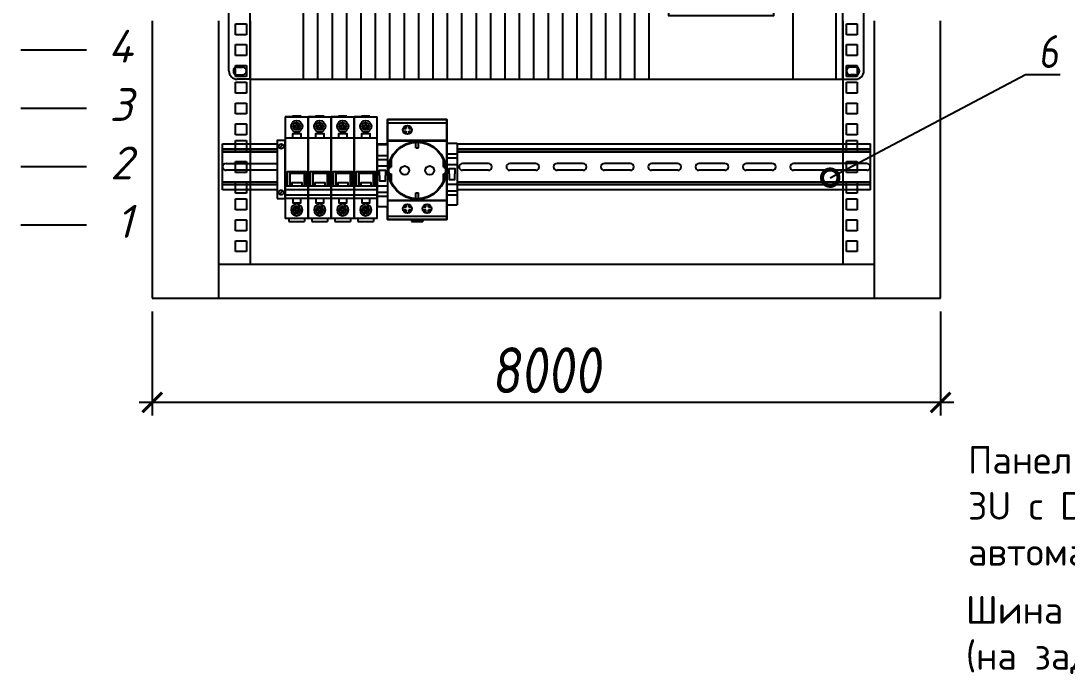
# Model space of a CAD drawing. Header units: millimetres. Extents: x -25459 to 1045457, y -66278 to 462905.
# Drawn here: x 649181 to 657144, y 25621 to 30616 of the extents above; entities that cross this region are included whole.
import ezdxf
from ezdxf import colors
from ezdxf.entities.mleader import LeaderData, LeaderLine
from ezdxf.enums import TextEntityAlignment as Align
from ezdxf.math import Vec2, Vec3

# ---------------------------------------------------------------- set-up
doc = ezdxf.new("R2010")
doc.units = ezdxf.units.MM
doc.layers.add('АП_АСУ_ОсновнаяТонкая', color=7, linetype='Continuous', lineweight=25)
doc.styles.add('BRAZEN-txt', font='isocpeui.ttf')
doc.styles.add('ISOCPEUR', font='isocpeui.ttf', dxfattribs={"height": 250})
doc.styles.add('ISOCUPER', font='isocpeur.ttf', dxfattribs={"width": 0.85, "oblique": 7})
doc.styles.add('KOSTY_STYLE', font='isocpeur.ttf')
doc.dimstyles.new('BRAZEN-Размеры_осевые', dxfattribs={"dimscale": 0, "dimtxt": 350, "dimasz": 150, "dimexe": 100, "dimexo": 100, "dimgap": 70, "dimtad": 1, "dimdec": 0, "dimzin": 0, "dimdsep": 46, "dimtxsty": 'BRAZEN-txt', "dimblk": 'ARCHTICK', "dimcen": 1, "dimdle": 100, "dimadec": 0, "dimazin": 0, "dimtfac": 1, "dimtdec": 0, "dimtofl": 0, "dimtmove": 1, "dimatfit": 3, "dimfxl": 1, "dimtolj": 1, "dimtzin": 0, "dimarcsym": 0})

# ---------------------------------------------------------------- blocks, each defined once
blk = doc.blocks.new('*U77')
at = {"color": 0, "linetype": 'ByBlock', "lineweight": -2}
for p, q in [((0, 211.1), (0, 166.65)), ((50.5, 211.1), (50.5, 166.65)), ((63.35, 200.6), (63.35, 208.9)), ((63.35, 208.9), (71.65, 208.9)), ((71.65, 208.9), (71.65, 200.6)), ((74.5, 211.1), (74.5, 166.65)), ((525.5, 211.1), (525.5, 166.65)), ((528.35, 200.6), (528.35, 208.9)), ((528.35, 208.9), (536.65, 208.9)), ((536.65, 208.9), (536.65, 200.6)), ((549.5, 211.1), (549.5, 166.65)), ((600, 166.65), (600, 211.1)), ((71.65, 200.6), (63.35, 200.6)), ((536.65, 200.6), (528.35, 200.6)), ((63.35, 184.725), (63.35, 193.025)), ((63.35, 193.025), (71.65, 193.025)), ((71.65, 193.025), (71.65, 184.725)), ((528.35, 184.725), (528.35, 193.025)), ((528.35, 193.025), (536.65, 193.025)), ((536.65, 193.025), (536.65, 184.725)), ((-50, 188.875), (-100, 188.875)), ((71.65, 184.725), (63.35, 184.725)), ((536.65, 184.725), (528.35, 184.725)), ((63.35, 168.85), (63.35, 177.15)), ((63.35, 177.15), (71.65, 177.15)), ((71.65, 177.15), (71.65, 168.85)), ((528.35, 168.85), (528.35, 177.15)), ((528.35, 177.15), (536.65, 177.15)), ((536.65, 177.15), (536.65, 168.85)), ((71.65, 168.85), (63.35, 168.85)), ((536.65, 168.85), (528.35, 168.85)), ((0, 166.65), (0, 122.2)), ((50.5, 166.65), (50.5, 122.2)), ((63.35, 156.15), (63.35, 164.45)), ((63.35, 164.45), (71.65, 164.45)), ((71.65, 164.45), (71.65, 156.15)), ((74.5, 166.65), (74.5, 122.2)), ((525.5, 166.65), (525.5, 122.2)), ((528.35, 156.15), (528.35, 164.45)), ((528.35, 164.45), (536.65, 164.45)), ((536.65, 164.45), (536.65, 156.15)), ((549.5, 166.65), (549.5, 122.2)), ((600, 122.2), (600, 166.65)), ((71.65, 156.15), (63.35, 156.15)), ((536.65, 156.15), (528.35, 156.15)), ((-50, 144.425), (-100, 144.425)), ((63.35, 140.275), (63.35, 148.575)), ((63.35, 148.575), (71.65, 148.575)), ((71.65, 148.575), (71.65, 140.275)), ((528.35, 140.275), (528.35, 148.575)), ((528.35, 148.575), (536.65, 148.575)), ((536.65, 148.575), (536.65, 140.275)), ((71.65, 140.275), (63.35, 140.275)), ((536.65, 140.275), (528.35, 140.275)), ((63.35, 124.4), (63.35, 132.7)), ((63.35, 132.7), (71.65, 132.7)), ((71.65, 132.7), (71.65, 124.4)), ((528.35, 124.4), (528.35, 132.7)), ((528.35, 132.7), (536.65, 132.7)), ((536.65, 132.7), (536.65, 124.4)), ((0, 122.2), (0, 77.75)), ((50.5, 122.2), (50.5, 77.75)), ((71.65, 124.4), (63.35, 124.4)), ((63.35, 111.7), (63.35, 120)), ((63.35, 120), (71.65, 120)), ((71.65, 120), (71.65, 111.7)), ((74.5, 122.2), (74.5, 77.75)), ((525.5, 122.2), (525.5, 77.75)), ((536.65, 124.4), (528.35, 124.4)), ((528.35, 111.7), (528.35, 120)), ((528.35, 120), (536.65, 120)), ((536.65, 120), (536.65, 111.7)), ((549.5, 122.2), (549.5, 77.75)), ((600, 77.75), (600, 122.2)), ((71.65, 111.7), (63.35, 111.7)), ((536.65, 111.7), (528.35, 111.7)), ((63.35, 95.825), (63.35, 104.125)), ((63.35, 104.125), (71.65, 104.125)), ((71.65, 104.125), (71.65, 95.825)), ((528.35, 95.825), (528.35, 104.125)), ((528.35, 104.125), (536.65, 104.125)), ((536.65, 104.125), (536.65, 95.825)), ((-50, 99.975), (-100, 99.975)), ((71.65, 95.825), (63.35, 95.825)), ((536.65, 95.825), (528.35, 95.825)), ((63.35, 79.95), (63.35, 88.25)), ((63.35, 88.25), (71.65, 88.25)), ((71.65, 88.25), (71.65, 79.95)), ((528.35, 79.95), (528.35, 88.25)), ((528.35, 88.25), (536.65, 88.25)), ((536.65, 88.25), (536.65, 79.95)), ((71.65, 79.95), (63.35, 79.95)), ((536.65, 79.95), (528.35, 79.95)), ((0, 77.75), (0, 33.3)), ((50.5, 77.75), (50.5, 33.3)), ((63.35, 67.25), (63.35, 75.55)), ((63.35, 75.55), (71.65, 75.55)), ((71.65, 75.55), (71.65, 67.25)), ((74.5, 77.75), (74.5, 33.3)), ((525.5, 77.75), (525.5, 33.3)), ((528.35, 67.25), (528.35, 75.55)), ((528.35, 75.55), (536.65, 75.55)), ((536.65, 75.55), (536.65, 67.25)), ((549.5, 77.75), (549.5, 33.3)), ((600, 33.3), (600, 77.75)), ((71.65, 67.25), (63.35, 67.25)), ((536.65, 67.25), (528.35, 67.25)), ((63.35, 51.375), (63.35, 59.675)), ((63.35, 59.675), (71.65, 59.675)), ((71.65, 59.675), (71.65, 51.375)), ((528.35, 51.375), (528.35, 59.675)), ((528.35, 59.675), (536.65, 59.675)), ((536.65, 59.675), (536.65, 51.375)), ((-50, 55.525), (-100, 55.525)), ((71.65, 51.375), (63.35, 51.375)), ((536.65, 51.375), (528.35, 51.375)), ((63.35, 35.5), (63.35, 43.8)), ((63.35, 43.8), (71.65, 43.8)), ((71.65, 43.8), (71.65, 35.5)), ((528.35, 35.5), (528.35, 43.8)), ((528.35, 43.8), (536.65, 43.8)), ((536.65, 43.8), (536.65, 35.5)), ((0, 33.3), (0, 0)), ((50.5, 33.3), (50.5, 0)), ((71.65, 35.5), (63.35, 35.5)), ((74.5, 33.3), (74.5, 26)), ((525.5, 33.3), (525.5, 26)), ((536.65, 35.5), (528.35, 35.5)), ((549.5, 33.3), (549.5, 0)), ((600, 0), (600, 33.3)), ((50.5, 26), (549.5, 26)), ((0, 0), (600, 0))]:
    blk.add_line(p, q, dxfattribs=at)
blk = doc.blocks.new("19'' маркер юнита")
at = {"color": 0, "linetype": 'ByBlock', "lineweight": -2, "style": 'ISOCPEUR', "oblique": 15, "flags": 8}
blk.add_attdef('#', text='', height=25, dxfattribs=at).set_placement((35, 3), align=Align.MIDDLE_RIGHT)
blk = doc.blocks.new('*U88')
at = {"color": 0, "linetype": 'ByBlock', "lineweight": -2}
for p, q in [((164.69, 22.22), (174.5, 22.22)), ((164.69, 18.87), (168.65, 18.87)), ((174.5, 22.22), (625.5, 22.22)), ((174.5, -111.13), (174.5, 22.22)), ((215.16, -111.13), (215.16, 22.22)), ((226.12, -111.13), (226.12, 22.22)), ((237.08, -111.13), (237.08, 22.22)), ((248.04, -111.13), (248.04, 22.22)), ((258.99, -111.13), (258.99, 22.22)), ((269.95, -111.13), (269.95, 22.22)), ((280.91, -111.13), (280.91, 22.22)), ((291.87, -111.13), (291.87, 22.22)), ((302.83, -111.13), (302.83, 22.22)), ((313.79, -111.13), (313.79, 22.22)), ((324.75, -111.13), (324.75, 22.22)), ((335.71, -111.13), (335.71, 22.22)), ((346.67, -111.13), (346.67, 22.22)), ((357.62, -111.13), (357.62, 22.22)), ((368.58, -111.13), (368.58, 22.22)), ((379.54, -111.13), (379.54, 22.22)), ((390.5, -111.13), (390.5, 22.22)), ((401.46, -111.13), (401.46, 22.22)), ((412.42, -111.13), (412.42, 22.22)), ((423.38, -111.13), (423.38, 22.22)), ((434.34, -111.13), (434.34, 22.22)), ((445.3, -111.13), (445.3, 22.22)), ((456.26, -111.13), (456.26, 22.22)), ((467.21, -111.13), (467.21, 22.22)), ((478.17, -111.13), (478.17, 22.22)), ((587.76, -111.13), (587.76, 22.22)), ((620.64, -111.13), (620.64, 22.22)), ((635.31, 22.22), (625.5, 22.22)), ((625.5, -111.13), (625.5, 22.22)), ((635.31, 18.87), (631.35, 18.87)), ((158.34, -104.78), (158.34, 15.87)), ((164.69, 12.87), (168.65, 12.87)), ((635.31, 12.87), (631.35, 12.87)), ((641.66, -104.78), (641.66, 15.87)), ((164.69, -101.78), (168.65, -101.78)), ((635.31, -101.78), (631.35, -101.78)), ((164.69, -107.78), (168.65, -107.78)), ((174.5, -111.13), (164.69, -111.13)), ((174.5, -111.13), (625.5, -111.13)), ((625.5, -111.13), (635.31, -111.13)), ((635.31, -107.78), (631.35, -107.78))]:
    blk.add_line(p, q, dxfattribs=at)
blk.add_lwpolyline([(493.05, -26), (572.89, -26), (572.89, -62.9), (493.05, -62.9)], close=True, dxfattribs=at)
for centre, radius, start, end in [((164.69, 15.87), 6.35, 90, 180), ((164.69, 15.87), 3, 90, 270), ((168.65, 15.87), 3, 270, 90), ((631.35, 15.87), 3, 90, 270), ((635.31, 15.87), 6.35, 0, 90), ((635.31, 15.87), 3, 270, 90), ((164.69, -104.78), 3, 90, 270), ((168.65, -104.78), 3, 270, 90), ((631.35, -104.78), 3, 90, 270), ((635.31, -104.78), 3, 270, 90), ((164.69, -104.78), 6.35, 180, 270), ((635.31, -104.78), 6.35, 270, 0)]:
    blk.add_arc(centre, radius, start, end, dxfattribs=at)
at = {"color": 0, "lineweight": -2, "style": 'ISOCPEUR', "oblique": 15, "flags": 8}
blk.add_attdef('НАИМЕНОВАНИЕ', text='', height=25, dxfattribs=at).set_placement((750, -44.45), align=Align.MIDDLE_LEFT)
blk = doc.blocks.new('_ARCHTICK')
at = {"color": 0, "linetype": 'ByBlock', "const_width": 0.15}
blk.add_lwpolyline([(-0.5, -0.5), (0.5, 0.5)], dxfattribs=at)
blk = doc.blocks.new('*D81')
at = {"layer": 'Defpoints', "color": 0, "ltscale": 50, "transparency": 16777216}
for p in [(650180.6, 28504.9), (656180.6, 28504.9), (650180.6, 27711.7)]:
    blk.add_point(p, dxfattribs=at)
at = {"layer": 'АП_АСУ_ОсновнаяТонкая', "color": 0, "linetype": 'Continuous', "lineweight": -2, "ltscale": 50, "transparency": 16777216}
for p, q in [((650180.6, 28404.9), (650180.6, 27611.7)), ((656180.6, 28404.9), (656180.6, 27611.7)), ((656280.6, 27711.7), (650080.6, 27711.7))]:
    blk.add_line(p, q, dxfattribs=at)
at = {"layer": 'АП_АСУ_ОсновнаяТонкая', "color": 0, "lineweight": -2, "ltscale": 50, "transparency": 16777216, "xscale": 150, "yscale": 150, "zscale": 150, "rotation": 180}
blk.add_blockref('_ARCHTICK', (650180.6, 27711.7), dxfattribs=at)
at = {"layer": 'АП_АСУ_ОсновнаяТонкая', "color": 0, "lineweight": -2, "ltscale": 50, "transparency": 16777216, "xscale": 150, "yscale": 150, "zscale": 150}
blk.add_blockref('_ARCHTICK', (656180.6, 27711.7), dxfattribs=at)
at = {"layer": 'АП_АСУ_ОсновнаяТонкая', "color": 0, "ltscale": 50, "transparency": 16777216, "insert": (653180.6, 27956.7), "char_height": 350, "attachment_point": 5, "style": 'ISOCUPER'}
blk.add_mtext('\\A1;8000', dxfattribs=at)
blk = doc.blocks.new('A$C485C0897')
for p, q in [((0, 35), (493.2, 35)), ((0, 0), (0, 35)), ((493.2, 0), (493.2, 35)), ((493.2, 31), (0, 31)), ((0, 29.5), (493.2, 29.5)), ((0, 29), (493.2, 29)), ((2.7, 20.1), (58.5, 20.1)), ((94.5, 20.1), (74.7, 20.1)), ((130.5, 20.1), (110.7, 20.1)), ((166.5, 20.1), (146.7, 20.1)), ((202.5, 20.1), (182.7, 20.1)), ((238.5, 20.1), (218.7, 20.1)), ((274.5, 20.1), (254.7, 20.1)), ((310.5, 20.1), (290.7, 20.1)), ((346.5, 20.1), (326.7, 20.1)), ((382.5, 20.1), (362.7, 20.1)), ((418.5, 20.1), (398.7, 20.1)), ((470.7, 20.1), (434.7, 20.1)), ((490.5, 20.1), (470.7, 20.1)), ((58.5, 14.9), (2.7, 14.9)), ((94.5, 14.9), (74.7, 14.9)), ((130.5, 14.9), (110.7, 14.9)), ((166.5, 14.9), (146.7, 14.9)), ((202.5, 14.9), (182.7, 14.9)), ((238.5, 14.9), (218.7, 14.9)), ((274.5, 14.9), (254.7, 14.9)), ((310.5, 14.9), (290.7, 14.9)), ((346.5, 14.9), (326.7, 14.9)), ((382.5, 14.9), (362.7, 14.9)), ((418.5, 14.9), (398.7, 14.9)), ((470.7, 14.9), (434.7, 14.9)), ((490.5, 14.9), (470.7, 14.9)), ((493.2, 6), (0, 6)), ((493.2, 5.5), (0, 5.5)), ((0, 4), (493.2, 4)), ((493.2, 0), (0, 0))]:
    blk.add_line(p, q)
for centre, start, end in [((2.7, 17.5), 90, 270), ((58.5, 17.5), 270, 90), ((58.5, 17.5), 270, 90), ((74.7, 17.5), 90, 270), ((94.5, 17.5), 270, 90), ((110.7, 17.5), 90, 270), ((130.5, 17.5), 270, 90), ((146.7, 17.5), 90, 270), ((166.5, 17.5), 270, 90), ((182.7, 17.5), 90, 270), ((202.5, 17.5), 270, 90), ((218.7, 17.5), 90, 270), ((238.5, 17.5), 270, 90), ((254.7, 17.5), 90, 270), ((274.5, 17.5), 270, 90), ((290.7, 17.5), 90, 270), ((310.5, 17.5), 270, 90), ((326.7, 17.5), 90, 270), ((346.5, 17.5), 270, 90), ((362.7, 17.5), 90, 270), ((382.5, 17.5), 270, 90), ((398.7, 17.5), 90, 270), ((418.5, 17.5), 270, 90), ((434.7, 17.5), 90, 270), ((490.5, 17.5), 270, 90)]:
    blk.add_arc(centre, 2.6, start, end)
blk = doc.blocks.new('клемма Wago')
blk.add_wipeout([(0, 0), (6, 0), (6, 44), (0, 44)])
blk.add_lwpolyline([(0, 0), (6, 0), (6, 44), (0, 44)], close=True)
for points in [[(1.67, 38.25), (4.33, 40.9)], [(1.67, 3.1), (4.33, 5.75)]]:
    blk.add_lwpolyline(points)
for centre in [(3, 39.57), (3, 4.43)]:
    blk.add_circle(centre, 1.87)
blk = doc.blocks.new('A$C7B5D213B')
at = {"color": 7, "lineweight": 25}
blk.add_wipeout([(0, 2.05), (0, 77.5), (45, 77.5), (45, 1.5), (0, 1.5), (0, 1.5)], dxfattribs=at)
for p, q in [((0, 75), (45, 75)), ((14, 70.62), (14, 72.85)), ((16, 70.62), (16, 72.85)), ((11.78, 70.62), (14, 70.62)), ((11.78, 68.62), (14, 68.62)), ((14, 66.4), (14, 68.62)), ((16, 70.62), (18.22, 70.62)), ((16, 66.4), (16, 68.62)), ((16, 68.62), (18.22, 68.62)), ((0, 61.75), (45, 61.75)), ((0, 61.25), (45, 61.25)), ((21.5, 55.89), (21.5, 60.23)), ((21.5, 55.89), (23.5, 55.89)), ((23.5, 55.89), (23.5, 60.23)), ((1.15, 41.27), (2.55, 41.27)), ((2.55, 46.75), (2.55, 41.27)), ((42.45, 41.27), (42.45, 46.75)), ((42.45, 41.27), (43.85, 41.27)), ((1.15, 36.23), (2.55, 36.23)), ((2.55, 36.23), (2.55, 30.75)), ((42.45, 36.23), (43.85, 36.23)), ((42.45, 30.75), (42.45, 36.23)), ((0, 16.21), (45, 16.25)), ((21.5, 17.27), (21.5, 21.61)), ((21.5, 21.61), (23.5, 21.61)), ((23.5, 17.27), (23.5, 21.61)), ((0, 15.71), (45, 15.75)), ((11.78, 10.67), (14, 10.67)), ((11.78, 8.67), (14, 8.67)), ((14, 10.67), (14, 12.9)), ((14, 6.45), (14, 8.67)), ((16, 10.67), (16, 12.9)), ((16, 10.67), (18.22, 10.67)), ((16, 6.45), (16, 8.67)), ((16, 8.67), (18.22, 8.67)), ((26.78, 10.67), (29, 10.67)), ((26.78, 8.67), (29, 8.67)), ((29, 10.67), (29, 12.9)), ((29, 6.45), (29, 8.67)), ((31, 10.67), (31, 12.9)), ((31, 10.67), (33.22, 10.67)), ((31, 6.45), (31, 8.67)), ((31, 8.67), (33.22, 8.67)), ((0, 4), (45, 4)), ((0, 1.5), (45, 1.5)), ((18.22, 1.5), (18.22, 0)), ((26.78, 1.5), (26.78, 0))]:
    blk.add_line(p, q)
for points in [[(45, 1.5), (45, 77.5), (0, 77.5), (0, 1.5)], [(18.22, 0), (26.78, 0)]]:
    blk.add_lwpolyline(points)
at = {"color": 7, "lineweight": 25, "ltscale": 100}
blk.add_lwpolyline([(0, 77.5), (45, 77.5), (45, 1.5), (0, 1.5)], close=True, dxfattribs=at)
for centre, radius in [((15, 69.62), 3.38), ((22.5, 38.75), 22), ((22.5, 38.75), 21.5), ((13, 38.75), 3.38), ((32, 38.75), 3.38), ((15, 9.67), 3.38), ((30, 9.67), 3.38)]:
    blk.add_circle(centre, radius)
blk = doc.blocks.new('Стопор Wago')
blk.add_wipeout([(0, 23.5), (8, 23.5), (8, -23.5), (0, -23.5)])
for p, q in [((0, 23.5), (0, -23.5)), ((0, 23.5), (8, 23.5)), ((8, 23.5), (8, -23.5)), ((0, 15.22), (8, 15.22)), ((0, 12.22), (8, 12.22)), ((0, 7.22), (8, 7.22)), ((0, -7.78), (8, -7.78)), ((0, -12.78), (8, -12.78)), ((0, -15.78), (8, -15.78)), ((0, -23.5), (8, -23.5))]:
    blk.add_line(p, q)
for points in [[(1.75, 0), (1.75, 4.15), (6.25, 4.15), (6.25, 0)], [(1.75, 0), (1.75, -4.15), (6.25, -4.15), (6.25, 0)]]:
    blk.add_lwpolyline(points)
blk = doc.blocks.new('BA47-29_1P')
blk.add_wipeout([(0, 59.3), (17.5, 59.3), (17.5, -18.17), (0, -18.17)])
for p, q in [((5.49, 59.3), (0, 59.3)), ((0, 59.3), (17.5, 59.3)), ((5.49, 59.68), (5.49, 59.3)), ((12.05, 59.68), (12.05, 59.3)), ((6.35, 52.52), (6.19, 52.52)), ((8.24, 51.25), (6.27, 51.25)), ((8.24, 51.25), (8.24, 49.34)), ((8.38, 54.73), (8.38, 54.85)), ((9.16, 49.37), (9.16, 49.29)), ((9.26, 54.69), (9.26, 54.83)), ((11.2, 51.25), (11.31, 51.25)), ((11.25, 52.47), (11.4, 52.47)), ((0.19, 43.25), (0, 43.25)), ((11.96, 43.34), (11.96, 43.25)), ((14.37, 17.6), (14.37, 17.74)), ((1.85, 6.78), (1.85, 6.73)), ((3.69, 6.78), (3.69, 6.73)), ((5.21, 6.87), (5.21, 6.73)), ((12.62, 6.82), (12.62, 6.73)), ((16.03, 6.82), (16.03, 6.73)), ((0.19, -2.78), (0, -2.78)), ((11.96, -2.87), (11.96, -2.78)), ((6.35, -12.05), (6.19, -12.05)), ((8.24, -10.78), (6.27, -10.78)), ((8.24, -8.94), (8.24, -8.86)), ((8.38, -14.21), (8.38, -14.37)), ((9.26, -14.21), (9.26, -14.36)), ((11.2, -10.78), (11.31, -10.78)), ((11.25, -12), (11.4, -12)), ((17.5, -18.17), (0, -18.17)), ((2.84, -18.17), (2.84, -20.32)), ((14.61, -18.17), (14.61, -20.32))]:
    blk.add_line(p, q)
for points in [[(0, 59.3), (0, -18.17)], [(12.05, 59.68), (5.49, 59.68)], [(17.5, -18.17), (17.5, 59.3)], [(2.84, -20.32), (14.61, -20.32)]]:
    blk.add_lwpolyline(points)
for points, knots in [([(8.55, 47.53), (11.06, 47.53), (13.09, 49.56), (13.09, 52.05), (13.09, 52.05), (13.09, 54.54), (11.06, 56.52), (8.55, 56.52), (8.55, 56.52), (6.58, 56.52), (4.55, 54.54), (4.55, 52.05), (4.55, 52.05), (4.55, 49.56), (6.58, 47.53), (8.55, 47.53)], [0, 0, 0, 0, 0.25, 0.25, 0.25, 0.25, 0.5, 0.5, 0.5, 0.5, 0.75, 0.75, 0.75, 0.75, 1, 1, 1, 1]), ([(8.55, 49.23), (10.11, 49.23), (11.43, 50.5), (11.43, 52.05), (11.43, 52.05), (11.43, 53.65), (10.11, 54.92), (8.55, 54.92), (8.55, 54.92), (7.44, 54.92), (6.16, 53.65), (6.16, 52.05), (6.16, 52.05), (6.16, 50.5), (7.44, 49.23), (8.55, 49.23)], [0, 0, 0, 0, 0.25, 0.25, 0.25, 0.25, 0.5, 0.5, 0.5, 0.5, 0.75, 0.75, 0.75, 0.75, 1, 1, 1, 1]), ([(8.38, 54.73), (8.38, 54.73), (8.38, 52.52), (8.38, 52.52), (8.38, 52.52), (8.38, 52.52), (6.35, 52.52), (6.35, 52.52)], [0, 0, 0, 0, 0.5, 0.5, 0.5, 0.5, 1, 1, 1, 1]), ([(9.16, 49.37), (9.16, 49.37), (9.16, 51.25), (9.16, 51.25), (9.16, 51.25), (9.16, 51.25), (11.2, 51.25), (11.2, 51.25)], [0, 0, 0, 0, 0.5, 0.5, 0.5, 0.5, 1, 1, 1, 1]), ([(9.26, 54.69), (9.26, 54.69), (9.26, 52.47), (9.26, 52.47), (9.26, 52.47), (9.26, 52.47), (11.25, 52.47), (11.25, 52.47)], [0, 0, 0, 0, 0.5, 0.5, 0.5, 0.5, 1, 1, 1, 1]), ([(5.78, 43.25), (5.78, 43.25), (5.78, 46.59), (5.78, 46.59), (5.78, 46.59), (5.78, 46.59), (11.96, 46.59), (11.96, 46.59), (11.96, 46.59), (11.96, 46.59), (11.96, 43.34), (11.96, 43.34)], [0, 0, 0, 0, 0.333333, 0.333333, 0.333333, 0.333333, 0.666667, 0.666667, 0.666667, 0.666667, 1, 1, 1, 1]), ([(1.85, 6.78), (1.85, 6.78), (1.85, 17.74), (1.85, 17.74), (1.85, 17.74), (1.85, 17.74), (16.03, 17.74), (16.03, 17.74), (16.03, 17.74), (16.03, 17.74), (16.03, 6.82), (16.03, 6.82)], [0, 0, 0, 0, 0.333333, 0.333333, 0.333333, 0.333333, 0.666667, 0.666667, 0.666667, 0.666667, 1, 1, 1, 1]), ([(5.21, 6.87), (5.21, 6.87), (5.21, 9.22), (5.21, 9.22), (5.21, 9.22), (5.21, 9.22), (12.62, 9.22), (12.62, 9.22), (12.62, 9.22), (12.62, 9.22), (12.62, 6.82), (12.62, 6.82)], [0, 0, 0, 0, 0.333333, 0.333333, 0.333333, 0.333333, 0.666667, 0.666667, 0.666667, 0.666667, 1, 1, 1, 1]), ([(8.55, -7.06), (11.06, -7.06), (13.09, -9.08), (13.09, -11.58), (13.09, -11.58), (13.09, -14.07), (11.06, -16.05), (8.55, -16.05), (8.55, -16.05), (6.58, -16.05), (4.55, -14.07), (4.55, -11.58), (4.55, -11.58), (4.55, -9.08), (6.58, -7.06), (8.55, -7.06)], [0, 0, 0, 0, 0.25, 0.25, 0.25, 0.25, 0.5, 0.5, 0.5, 0.5, 0.75, 0.75, 0.75, 0.75, 1, 1, 1, 1]), ([(5.78, -2.78), (5.78, -2.78), (5.78, -6.12), (5.78, -6.12), (5.78, -6.12), (5.78, -6.12), (11.96, -6.12), (11.96, -6.12), (11.96, -6.12), (11.96, -6.12), (11.96, -2.87), (11.96, -2.87)], [0, 0, 0, 0, 0.333333, 0.333333, 0.333333, 0.333333, 0.666667, 0.666667, 0.666667, 0.666667, 1, 1, 1, 1]), ([(8.55, -8.75), (10.11, -8.75), (11.43, -10.02), (11.43, -11.58), (11.43, -11.58), (11.43, -13.18), (10.11, -14.45), (8.55, -14.45), (8.55, -14.45), (7.44, -14.45), (6.16, -13.18), (6.16, -11.58), (6.16, -11.58), (6.16, -10.02), (7.44, -8.75), (8.55, -8.75)], [0, 0, 0, 0, 0.25, 0.25, 0.25, 0.25, 0.5, 0.5, 0.5, 0.5, 0.75, 0.75, 0.75, 0.75, 1, 1, 1, 1]), ([(8.38, -14.21), (8.38, -14.21), (8.38, -12.05), (8.38, -12.05), (8.38, -12.05), (8.38, -12.05), (6.35, -12.05), (6.35, -12.05)], [0, 0, 0, 0, 0.5, 0.5, 0.5, 0.5, 1, 1, 1, 1]), ([(9.16, -8.85), (9.16, -8.85), (9.16, -10.78), (9.16, -10.78), (9.16, -10.78), (9.16, -10.78), (11.2, -10.78), (11.2, -10.78)], [0, 0, 0, 0, 0.5, 0.5, 0.5, 0.5, 1, 1, 1, 1]), ([(9.26, -14.21), (9.26, -14.21), (9.26, -12), (9.26, -12), (9.26, -12), (9.26, -12), (11.25, -12), (11.25, -12)], [0, 0, 0, 0, 0.5, 0.5, 0.5, 0.5, 1, 1, 1, 1])]:
    blk.add_open_spline(points, degree=3, knots=knots)
for points in [[(5.49, 59.68), (5.49, 59.68), (12.05, 59.68), (12.05, 59.68)], [(8.24, 51.25), (8.24, 51.25), (8.24, 49.42), (8.24, 49.42)], [(0.19, 43.25), (0.19, 43.25), (7.77, 43.25), (17.5, 43.25)], [(3.69, 6.78), (3.69, 7.06), (3.69, 17.74), (3.69, 17.74)], [(3.69, 16.47), (3.69, 16.47), (14.37, 16.47), (14.37, 16.47)], [(14.37, 17.6), (14.37, 17.6), (14.37, 7.51), (14.37, 6.73)], [(0, 6.73), (0, 6.73), (7.67, 6.73), (17.5, 6.73)], [(0, 3.91), (0, 3.91), (7.67, 3.91), (17.5, 3.91)], [(0, 0), (0, 0), (7.67, 0), (17.5, 0)], [(0, -2.68), (0, -2.68), (7.67, -2.68), (17.5, -2.68)], [(0.19, -2.78), (0.19, -2.78), (7.77, -2.78), (17.5, -2.78)], [(8.24, -10.78), (8.24, -10.78), (8.24, -8.94), (8.24, -8.94)]]:
    blk.add_open_spline(points, degree=3)
blk = doc.blocks.new('_DotSmall')
at = {"color": 0, "linetype": 'ByBlock', "const_width": 0.5}
blk.add_lwpolyline([(-0.0625, 0, 1), (0.0625, 0, 1)], format="xyb", close=True, dxfattribs=at)

msp = doc.modelspace()

# ---------------------------------------------------------------- block references
at = {"xscale": 10, "yscale": 10, "zscale": 10}
for name, p in [('*U77', (650180.62, 28504.933)), ('*U88', (649180.62, 31282.683)), ('A$C485C0897', (650714.62, 29329.683))]:
    msp.add_blockref(name, p, dxfattribs=at)
ref = msp.add_blockref("19'' маркер юнита", (649680.62, 30393.683), dxfattribs=dict(xscale=10, yscale=10, zscale=10))
ref.add_attrib('#', '4', dxfattribs={"color": 0, "linetype": 'ByBlock', "lineweight": -2, "height": 250, "style": 'ISOCUPER', "oblique": 15, "flags": 8}).set_placement((650030.62, 30423.683), align=Align.MIDDLE_RIGHT)
ref = msp.add_blockref("19'' маркер юнита", (649680.62, 29949.183), dxfattribs=dict(xscale=10, yscale=10, zscale=10))
ref.add_attrib('#', '3', dxfattribs={"color": 0, "linetype": 'ByBlock', "lineweight": -2, "height": 250, "style": 'ISOCUPER', "oblique": 15, "flags": 8}).set_placement((650030.62, 29979.183), align=Align.MIDDLE_RIGHT)
ref = msp.add_blockref("19'' маркер юнита", (649680.62, 29504.683), dxfattribs=dict(xscale=10, yscale=10, zscale=10))
ref.add_attrib('#', '2', dxfattribs={"color": 0, "linetype": 'ByBlock', "lineweight": -2, "height": 250, "style": 'ISOCUPER', "oblique": 15, "flags": 8}).set_placement((650030.62, 29534.683), align=Align.MIDDLE_RIGHT)
ref = msp.add_blockref("19'' маркер юнита", (649680.62, 29060.183), dxfattribs=dict(xscale=10, yscale=10, zscale=10))
ref.add_attrib('#', '1', dxfattribs={"color": 0, "linetype": 'ByBlock', "lineweight": -2, "height": 250, "style": 'ISOCUPER', "oblique": 15, "flags": 8}).set_placement((650030.62, 29090.183), align=Align.MIDDLE_RIGHT)

# ---------------------------------------------------------------- texts
at = {"char_height": 210, "attachment_point": 4, "style": 'KOSTY_STYLE'}
for s, insert, width in [('\\pxql;Панель электрораспределительная \\P3U с DIN-рейкой, с установленными \\Pавтоматами и розетками', (656389.239, 26895.781), 4777.21436), ('\\pxql;Шина заземления \\P(на задней стенке шкафа)', (656373.145, 25929.028), 3649.50575)]:
    msp.add_mtext(s, dxfattribs=dict(at, insert=insert, width=width))

# ---------------------------------------------------------------- dimensions: what is measured, and where the dimension line sits
at = {"layer": 'АП_АСУ_ОсновнаяТонкая', "ltscale": 50}
dim = msp.add_linear_dim(base=(650180.62, 27711.704), p1=(656180.62, 28504.933), p2=(650180.62, 28504.933), text='8000', dimstyle='BRAZEN-Размеры_осевые', override={"dimscale": 1, "dimtxsty": 'ISOCUPER'}, dxfattribs=at)
dim.commit()
dim.dimension.update_dxf_attribs({"geometry": '*D81', "text_midpoint": (653180.62, 27956.704)})

# ---------------------------------------------------------------- leaders
at = {"color": 0}
ml = msp.add_multileader_mtext('Standard', dxfattribs=at)
ml.set_content('6', style='ISOCUPER')
ml.set_leader_properties()
ml.set_arrow_properties(name='DOTSMALL')
ml.build(insert=Vec2(0, 0))
ml.multileader.update_dxf_attribs({"has_dogleg": 0, "text_left_attachment_type": 6, "text_right_attachment_type": 6, "dogleg_length": 100, "arrow_head_size": 250})
ctx = ml.context
ctx.base_point, ctx.char_height, ctx.arrow_head_size, ctx.landing_gap_size, ctx.plane_origin = Vec3(656827.406, 30207.949), 250, 250, 100, Vec3(650196.172, 29559.719)
ctx.left_attachment, ctx.right_attachment = 6, 6
notes = []
notes.append((ctx, [(1, (1, 1, 0), (656727.406, 30207.949), (1, 0), 100, [(0, [(655340.745, 29422.646)], 0, [])])]))
ctx.mtext.insert, ctx.mtext.width, ctx.mtext.flow_direction = Vec3(656927.406, 30507.949), 176.40714, 5
for ctx, leaders in notes:
    for number, flags, end, landing, length, lines in leaders:
        leader = LeaderData()
        leader.index, (leader.has_last_leader_line, leader.has_dogleg_vector, leader.attachment_direction) = number, flags
        leader.last_leader_point, leader.dogleg_vector, leader.dogleg_length = Vec3(end), Vec3(landing), length
        for number, points, colour, breaks in lines:
            line = LeaderLine()
            line.index, line.vertices, line.color, line.breaks = number, Vec3.list(points), colors.encode_raw_color(colour), breaks
            leader.lines.append(line)
        ctx.leaders.append(leader)

# ---------------------------------------------------------------- next in the draw order: block references
for name, p, xscale, yscale, zscale in [('A$C7B5D213B', (651972.101, 29090.237), 10, 10, 10), ('клемма Wago', (651132.117, 29265.192), 9.999798203658344, 9.999798203658344, 9.999798203658344)]:
    msp.add_blockref(name, p, dxfattribs=dict(xscale=xscale, yscale=yscale, zscale=zscale))

# ---------------------------------------------------------------- next in the draw order: block references
for name, p, xscale, yscale, zscale in [('BA47-29_1P', (651192.115, 29293.212), 9.999798203658344, 9.999798203658344, 9.999798203658344), ('Стопор Wago', (651892.101, 29439.409), 10, 10, 10), ('Стопор Wago', (652422.101, 29451.084), 10, 10, 10)]:
    msp.add_blockref(name, p, dxfattribs=dict(xscale=xscale, yscale=yscale, zscale=zscale))

# ---------------------------------------------------------------- next in the draw order: block references
at = {"xscale": 9.999798203658344, "yscale": 9.999798203658344, "zscale": 9.999798203658344}
msp.add_blockref('BA47-29_1P', (651367.112, 29293.212), dxfattribs=at)

# ---------------------------------------------------------------- next in the draw order: block references
msp.add_blockref('BA47-29_1P', (651542.108, 29293.212), dxfattribs=at)

# ---------------------------------------------------------------- next in the draw order: block references
msp.add_blockref('BA47-29_1P', (651717.105, 29293.212), dxfattribs=at)

doc.saveas('drawing.dxf')
